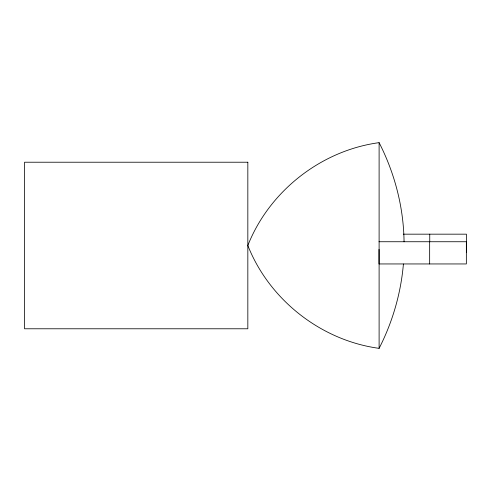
<?xml version="1.0" encoding="UTF-8"?>
<svg xmlns="http://www.w3.org/2000/svg" width="491" height="491" viewBox="0 0 491 491"><rect width="100%" height="100%" fill="white"/><g stroke="black" fill="none" stroke-linecap="round" stroke-linejoin="round"><path stroke-width="0.74" d="M403.412 264.035C400.889 293.385 392.536 322.139 379.107 348.352C321.151 340.515 269.314 299.903 247.832 245.5C269.314 191.097 321.151 150.485 379.107 142.648C394.77 173.255 403.633 207.38 404.062 241.793M403.295 234.17L466.45 234.17L466.45 252.282M379.015 241.738L466.352 241.738L466.352 263.949L379.015 263.949L379.015 249.397M429.748 234.17L429.748 241.719M429.656 241.738L429.656 263.949M379.107 142.648L379.107 348.352M247.832 162.22L24.55 162.22L24.55 328.78L247.832 328.78L247.832 162.22"/></g></svg>
